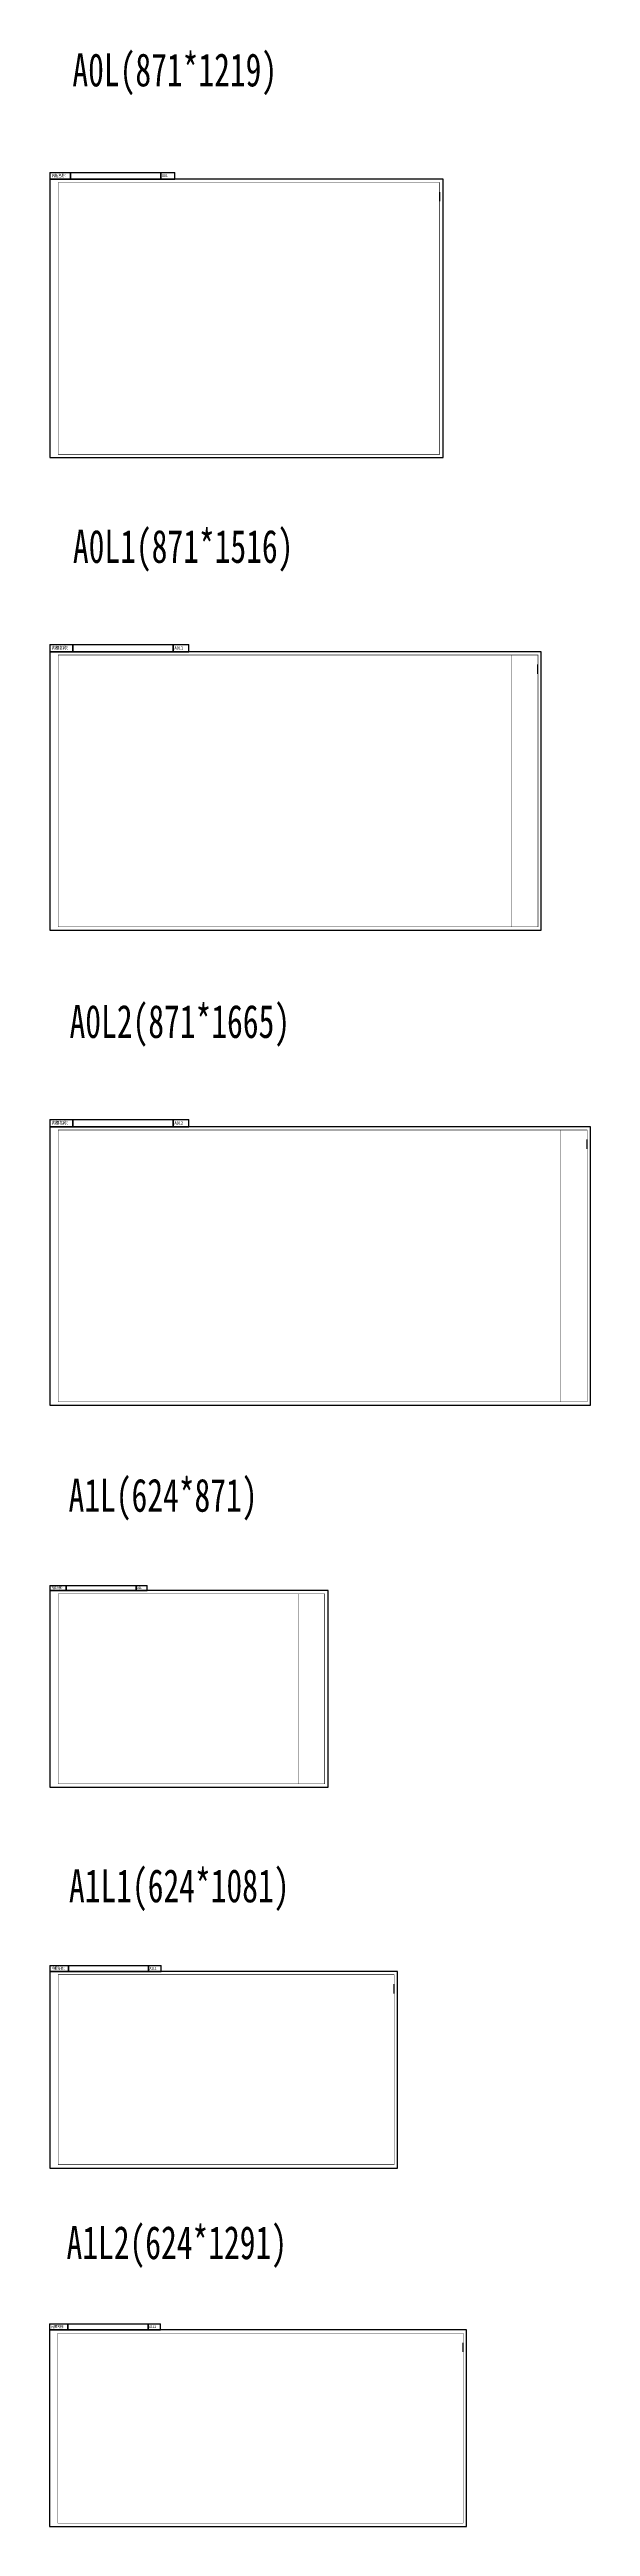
# Model space of a CAD drawing. Extents: x -678900 to 2378000, y 0 to 1700000.
# Drawn here: x -678900 to -515303, y 872578 to 1620607 of the extents above; entities that cross this region are included whole.
import ezdxf

# ---------------------------------------------------------------- set-up
doc = ezdxf.new("R2010")
doc.units = 0
doc.header["$LTSCALE"] = 1000
doc.header["$MEASUREMENT"] = 0
doc.layers.get('0').update_dxf_attribs({"linetype": 'CONTINUOUS'})
doc.layers.add('内框', color=8, linetype='CONTINUOUS', plot=False)
doc.styles.add('TH-STYLE1', font='', dxfattribs={"width": 0.7})
doc.styles.add('黑体', font='simhei.ttf')
doc.styles.get('TH-STYLE1').set_extended_font_data('SimSun')

# ---------------------------------------------------------------- blocks, each defined once
blk = doc.blocks.new('THAPE_A0L_inner')
at = {"layer": '内框'}
for p, q in [((0, 860.8), (0, 841)), ((0, 860.8), (378, 860.8)), ((0, 841), (63, 841)), ((36, 841), (0, 841)), ((108, 841), (36, 841)), ((63, 841), (63, 860.8)), ((63, 860.8), (63, 841)), ((63, 841), (335.4, 841)), ((252, 841), (108, 841)), ((378, 841), (252, 841)), ((335.4, 841), (335.4, 860.8)), ((335.4, 860.8), (335.4, 841)), ((335.4, 841), (378, 841)), ((378, 841), (378, 860.8)), ((1179, 774), (1179, 802))]:
    blk.add_line(p, q, dxfattribs=at)
blk.add_lwpolyline([(0, 0), (1189, 0), (1189, 841), (0, 841)], close=True, dxfattribs=at)
at = {"layer": '内框', "const_width": 1.4}
blk.add_lwpolyline([(25, 831), (25, 10), (1179, 10), (1179, 831)], close=True, dxfattribs=at)
at = {"layer": '内框', "const_width": 0.5}
blk.add_lwpolyline([(1099, 831), (1099, 10)], dxfattribs=at)
at = {"layer": '内框', "style": '黑体', "width": 0.8}
for s, p in [('内框名称：', (5.7, 847)), ('A0L', (339.3, 847))]:
    blk.add_text(s, height=9, dxfattribs=at).set_placement(p)
blk.add_attdef('内框名称', (66.2, 847), '', height=9, dxfattribs=at)
blk = doc.blocks.new('THAPE_A0L1_inner')
at = {"layer": '内框'}
for p, q in [((0, 863), (0, 841)), ((0, 863), (420, 863)), ((0, 841), (70, 841)), ((40, 841), (0, 841)), ((120, 841), (40, 841)), ((70, 841), (70, 863)), ((70, 863), (70, 841)), ((70, 841), (372.7, 841)), ((280, 841), (120, 841)), ((420, 841), (280, 841)), ((372.7, 841), (372.6, 863)), ((372.6, 863), (372.7, 841)), ((372.7, 841), (420, 841)), ((420, 841), (420, 863)), ((1476, 774), (1476, 802))]:
    blk.add_line(p, q, dxfattribs=at)
blk.add_lwpolyline([(0, 0), (1486, 0), (1486, 841), (0, 841)], close=True, dxfattribs=at)
at = {"layer": '内框', "const_width": 1.4}
blk.add_lwpolyline([(25, 831), (25, 10), (1476, 10), (1476, 831)], close=True, dxfattribs=at)
at = {"layer": '内框', "const_width": 0.5}
blk.add_lwpolyline([(1396, 831), (1396, 10)], dxfattribs=at)
at = {"layer": '内框', "style": '黑体', "width": 0.8}
for s, p in [('内框名称：', (6.3, 847.6)), ('A0L1', (377, 847.6))]:
    blk.add_text(s, height=10, dxfattribs=at).set_placement(p)
blk.add_attdef('内框名称', (73.6, 847.6), '', height=10, dxfattribs=at)
blk = doc.blocks.new('THAPE_A0L2_inner')
at = {"layer": '内框'}
for p, q in [((0, 863), (0, 841)), ((0, 863), (420, 863)), ((0, 841), (70, 841)), ((40, 841), (0, 841)), ((120, 841), (40, 841)), ((70, 841), (70, 863)), ((70, 863), (70, 841)), ((70, 841), (372.7, 841)), ((280, 841), (120, 841)), ((420, 841), (280, 841)), ((372.7, 841), (372.6, 863)), ((372.6, 863), (372.7, 841)), ((372.7, 841), (420, 841)), ((420, 841), (420, 863)), ((1625, 774), (1625, 802))]:
    blk.add_line(p, q, dxfattribs=at)
blk.add_lwpolyline([(0, 0), (1635, 0), (1635, 841), (0, 841)], close=True, dxfattribs=at)
at = {"layer": '内框', "const_width": 1.4}
blk.add_lwpolyline([(25, 831), (25, 10), (1625, 10), (1625, 831)], close=True, dxfattribs=at)
at = {"layer": '内框', "const_width": 0.5}
blk.add_lwpolyline([(1545, 831), (1545, 10)], dxfattribs=at)
at = {"layer": '内框', "style": '黑体', "width": 0.8}
for s, p in [('内框名称：', (6.3, 847.6)), ('A0L2', (377, 847.6))]:
    blk.add_text(s, height=10, dxfattribs=at).set_placement(p)
blk.add_attdef('内框名称', (73.6, 847.6), '', height=10, dxfattribs=at)
blk = doc.blocks.new('THAPE_A1L_inner')
at = {"layer": '内框'}
for p, q in [((0, 609.4), (0, 594)), ((0, 609.4), (294, 609.4)), ((49, 594), (49, 609.4)), ((49, 609.4), (49, 594)), ((260.9, 594), (260.8, 609.4)), ((260.8, 609.4), (260.9, 594)), ((294, 594), (294, 609.4)), ((0, 594), (49, 594)), ((28, 594), (0, 594)), ((84, 594), (28, 594)), ((49, 594), (260.9, 594)), ((196, 594), (84, 594)), ((294, 594), (196, 594)), ((260.9, 594), (294, 594))]:
    blk.add_line(p, q, dxfattribs=at)
blk.add_lwpolyline([(0, 0), (841, 0), (841, 594), (0, 594)], close=True, dxfattribs=at)
at = {"layer": '内框', "const_width": 1.4}
blk.add_lwpolyline([(25, 584), (25, 10), (831, 10), (831, 584)], close=True, dxfattribs=at)
at = {"layer": '内框', "const_width": 0.5}
blk.add_lwpolyline([(751, 584), (751, 10)], dxfattribs=at)
at = {"layer": '内框', "style": '黑体', "width": 0.8}
for s, p in [('内框名称：', (4.4, 598.6)), ('A1L', (263.9, 598.6))]:
    blk.add_text(s, height=7, dxfattribs=at).set_placement(p)
blk.add_attdef('内框名称', (51.5, 598.6), '', height=7, dxfattribs=at)
blk = doc.blocks.new('THAPE_A1L1_inner')
blk.add_line((1041, 527), (1041, 555))
at = {"layer": '内框'}
for p, q in [((0, 611.6), (0, 594)), ((0, 611.6), (336, 611.6)), ((56, 594), (56, 611.6)), ((56, 611.6), (56, 594)), ((298.1, 594), (298.1, 611.6)), ((298.1, 611.6), (298.1, 594)), ((336, 594), (336, 611.6)), ((0, 594), (56, 594)), ((32, 594), (0, 594)), ((96, 594), (32, 594)), ((56, 594), (298.1, 594)), ((224, 594), (96, 594)), ((336, 594), (224, 594)), ((298.1, 594), (336, 594))]:
    blk.add_line(p, q, dxfattribs=at)
blk.add_lwpolyline([(0, 0), (1051, 0), (1051, 594), (0, 594)], close=True, dxfattribs=at)
at = {"layer": '内框', "const_width": 1.4}
blk.add_lwpolyline([(25, 584), (25, 10), (1041, 10), (1041, 584)], close=True, dxfattribs=at)
at = {"layer": '内框', "const_width": 0.5}
blk.add_lwpolyline([(961, 584), (961, 10)], dxfattribs=at)
at = {"layer": '内框', "style": '黑体', "width": 0.8}
for s, p in [('内框名称：', (5.1, 599.3)), ('A1L1', (301.6, 599.3))]:
    blk.add_text(s, height=8, dxfattribs=at).set_placement(p)
blk.add_attdef('内框名称', (58.9, 599.3), '', height=8, dxfattribs=at)
blk = doc.blocks.new('THAPE_A1L2_inner')
blk.add_line((1251, 527), (1251, 555))
at = {"layer": '内框'}
for p, q in [((0, 611.6), (0, 594)), ((0, 611.6), (336, 611.6)), ((56, 594), (56, 611.6)), ((56, 611.6), (56, 594)), ((298.1, 594), (298.1, 611.6)), ((298.1, 611.6), (298.1, 594)), ((336, 594), (336, 611.6)), ((0, 594), (56, 594)), ((32, 594), (0, 594)), ((96, 594), (32, 594)), ((56, 594), (298.1, 594)), ((224, 594), (96, 594)), ((336, 594), (224, 594)), ((298.1, 594), (336, 594))]:
    blk.add_line(p, q, dxfattribs=at)
blk.add_lwpolyline([(0, 0), (1261, 0), (1261, 594), (0, 594)], close=True, dxfattribs=at)
at = {"layer": '内框', "const_width": 1.4}
blk.add_lwpolyline([(25, 584), (25, 10), (1251, 10), (1251, 584)], close=True, dxfattribs=at)
at = {"layer": '内框', "const_width": 0.5}
blk.add_lwpolyline([(1171, 584), (1171, 10)], dxfattribs=at)
at = {"layer": '内框', "style": '黑体', "width": 0.8}
for s, p in [('内框名称：', (5.1, 599.3)), ('A1L2', (301.6, 599.3))]:
    blk.add_text(s, height=8, dxfattribs=at).set_placement(p)
blk.add_attdef('内框名称', (58.9, 599.3), '', height=8, dxfattribs=at)

msp = doc.modelspace()

# ---------------------------------------------------------------- block references
at = {"layer": '内框', "xscale": 100, "yscale": 100, "zscale": 100}
for name, p in [('THAPE_A0L_inner', (-678803, 1497375)), ('THAPE_A0L1_inner', (-678796, 1354641)), ('THAPE_A0L2_inner', (-678803, 1211196)), ('THAPE_A1L_inner', (-678779, 1095855)), ('THAPE_A1L1_inner', (-678775, 980824)), ('THAPE_A1L2_inner', (-678900, 872578))]:
    msp.add_blockref(name, p, dxfattribs=at)

# ---------------------------------------------------------------- texts
at = {"layer": '内框', "char_height": 10000, "width": 30007.31, "attachment_point": 1, "style": 'TH-STYLE1'}
for s, insert in [('A0L(871*1219)', (-671969, 1619478)), ('A0L1(871*1516)', (-671811, 1475576)), ('A0L2(871*1665)', (-672828, 1332104)), ('A1L(624*871)', (-673136, 1189027)), ('A1L1(624*1081)', (-673004, 1071074)), ('A1L2(624*1291)', (-673744, 963308))]:
    msp.add_mtext(s, dxfattribs=dict(at, insert=insert))

doc.saveas('drawing.dxf')
